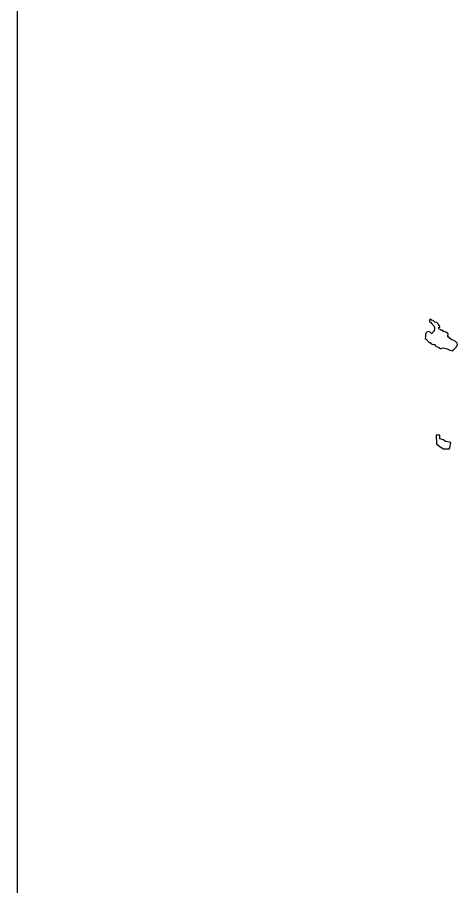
# Model space of a CAD drawing. Extents: x 0 to 452, y 0 to 685.
# Drawn here: x 0 to 85.8, y 365.3 to 534.7 of the extents above; entities that cross this region are included whole.
import ezdxf

# ---------------------------------------------------------------- set-up
doc = ezdxf.new("R2010")
doc.units = 0
doc.layers.get('0').update_dxf_attribs({"linetype": 'CONTINUOUS'})

msp = doc.modelspace()

# ---------------------------------------------------------------- linework, layer by layer
at = {"color": 7}
msp.add_lwpolyline([(0, 684.671111), (451.555556, 684.671111), (451.555556, 0), (0, 0), (0, 684.671111)], close=True, dxfattribs=at)
for points in [[(84.818802, 469.692743), (84.953299, 469.872439), (85.16717, 470.077491), (85.462622, 470.414835), (85.666571, 470.675009), (85.747049, 470.899905), (85.664366, 471.2152), (85.37553, 471.543724), (84.93125, 471.781849), (84.539887, 471.925165), (83.998594, 472.374957), (83.871814, 472.567882), (83.836537, 472.695764), (83.918116, 472.850104), (83.919219, 472.980191), (83.771493, 473.153273), (83.487066, 473.320842), (82.996484, 473.489514), (82.877422, 473.627318), (82.661345, 473.698976), (82.480547, 473.726537), (82.35046, 473.830165), (82.172969, 473.938203), (82.089184, 474.012066), (82.070443, 474.126719), (82.136588, 474.232552), (82.2777, 474.310825), (82.319592, 474.450833), (82.269983, 474.568793), (82.138793, 474.649271), (81.963507, 474.938107), (81.744123, 475.193871), (81.318585, 475.314037), (81.052899, 475.515781), (80.778394, 475.641458), (80.708941, 475.694375), (80.407977, 475.84651), (80.271276, 475.649175), (80.283403, 475.395616), (80.473021, 475.250095), (80.76737, 474.966771), (81.130069, 474.573203), (81.287717, 474.244679), (81.286615, 474.001042), (81.205035, 473.631727), (81.095894, 473.445417), (80.898559, 473.266823), (80.777292, 473.035312), (80.412387, 473.363837), (80.150009, 473.464158), (79.764158, 473.329662), (79.56572, 473.109175), (79.543672, 472.842387), (79.511701, 472.524887), (79.477526, 472.107066), (79.661632, 471.981389), (80.222769, 471.317726), (80.421207, 471.295677), (80.628463, 471.049835), (80.785009, 471.000226), (81.164245, 470.942899), (81.278898, 470.902109), (81.48395, 470.638628), (81.618446, 470.522873), (81.877518, 470.478776), (82.100208, 470.336562), (82.447474, 470.13151), (82.561024, 470.128203), (82.703238, 470.238446), (82.982153, 470.282543), (83.749444, 470.110564), (84.243333, 469.834957), (84.818802, 469.692743)], [(84.095608, 450.628412), (84.269792, 450.8048), (84.436259, 451.860929), (83.487066, 452.010859), (83.38454, 452.027396), (83.03066, 452.375764), (82.328412, 452.546641), (82.322899, 453.249991), (81.621754, 453.243377), (81.637187, 451.487205), (81.987761, 451.314123), (82.341641, 450.965755), (83.044991, 450.618489), (83.676684, 450.624002), (84.095608, 450.628412)]]:
    msp.add_lwpolyline(points, dxfattribs=at)

doc.saveas('drawing.dxf')
